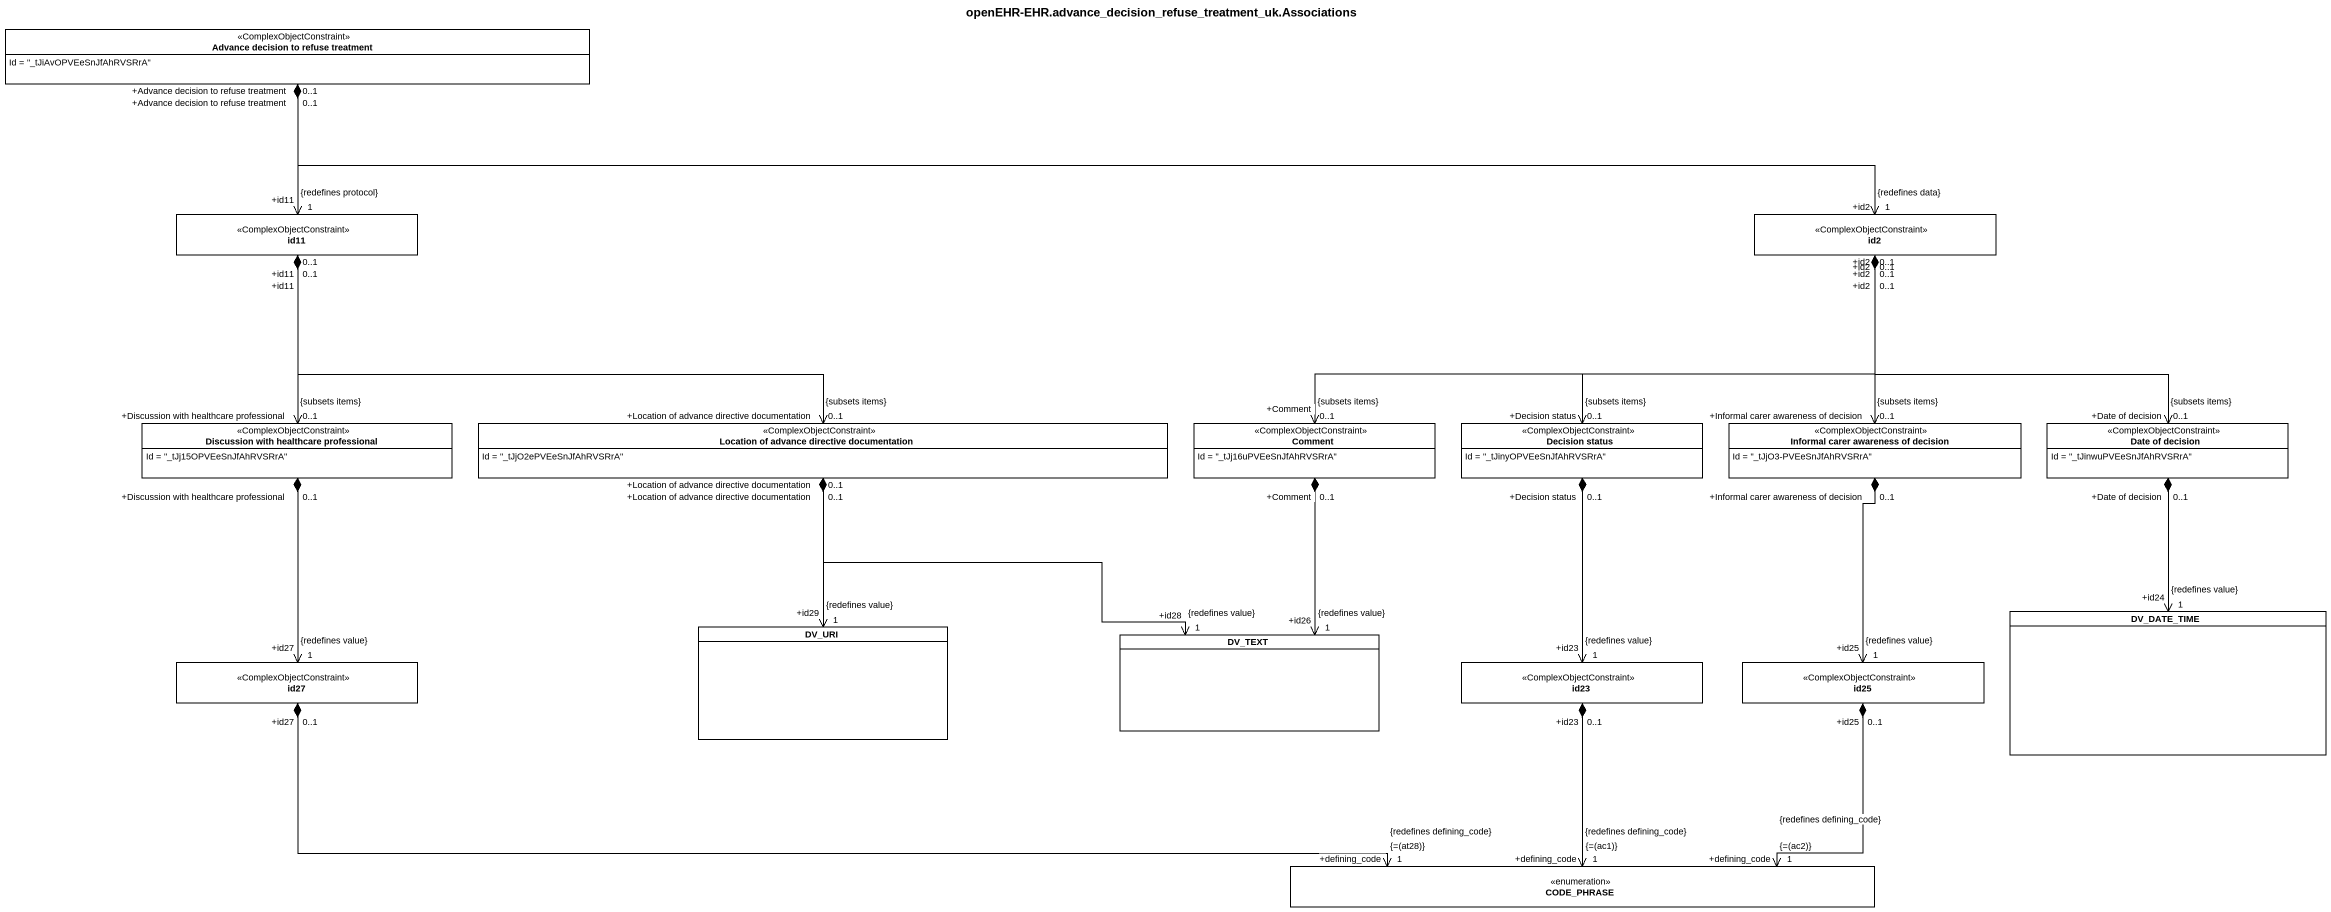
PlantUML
@startuml
title openEHR-EHR.advance_decision_refuse_treatment_uk.Associations
hide circle
hide empty members
class "Advance decision to refuse treatment" as Advance_decision_to_refuse <<ComplexObjectConstraint>> {
  Id = "_tJiAvOPVEeSnJfAhRVSRrA"
}
class id11 <<ComplexObjectConstraint>>
class id2 <<ComplexObjectConstraint>>
class "Discussion with healthcare professional" as Discussion_with_healthcare <<ComplexObjectConstraint>> {
  Id = "_tJj15OPVEeSnJfAhRVSRrA"
}
class "Location of advance directive documentation" as Location_of_advance <<ComplexObjectConstraint>> {
  Id = "_tJjO2ePVEeSnJfAhRVSRrA"
}
class Comment <<ComplexObjectConstraint>> {
  Id = "_tJj16uPVEeSnJfAhRVSRrA"
}
class "Decision status" as Decision_status <<ComplexObjectConstraint>> {
  Id = "_tJinyOPVEeSnJfAhRVSRrA"
}
class "Informal carer awareness of decision" as Informal_carer_awareness_of <<ComplexObjectConstraint>> {
  Id = "_tJjO3-PVEeSnJfAhRVSRrA"
}
class "Date of decision" as Date_of_decision <<ComplexObjectConstraint>> {
  Id = "_tJinwuPVEeSnJfAhRVSRrA"
}
class DV_DATE_TIME
class DV_URI
class DV_TEXT
class id27 <<ComplexObjectConstraint>>
class id23 <<ComplexObjectConstraint>>
class id25 <<ComplexObjectConstraint>>
enum CODE_PHRASE
Advance_decision_to_refuse "+Advance decision to refuse treatment\n0..1" *--> "+id11\n1\n{redefines protocol}" id11
Advance_decision_to_refuse "+Advance decision to refuse treatment\n0..1" *-right-> "+id2\n1\n{redefines data}" id2
id11 "+id11\n0..1" *--> "+Discussion with healthcare professional\n0..1\n{subsets items}" Discussion_with_healthcare
id11 "+id11\n0..1" *-right-> "+Location of advance directive documentation\n0..1\n{subsets items}" Location_of_advance
id2 "+id2\n0..1" *-left-> "+Comment\n0..1\n{subsets items}" Comment
id2 "+id2\n0..1" *--> "+Decision status\n0..1\n{subsets items}" Decision_status
id2 "+id2\n0..1" *--> "+Informal carer awareness of decision\n0..1\n{subsets items}" Informal_carer_awareness_of
id2 "+id2\n0..1" *--> "+Date of decision\n0..1\n{subsets items}" Date_of_decision
Discussion_with_healthcare "+Discussion with healthcare professional\n0..1" *--> "+id27\n1\n{redefines value}" id27
Location_of_advance "+Location of advance directive documentation\n0..1" *--> "+id29\n1\n{redefines value}" DV_URI
Location_of_advance "+Location of advance directive documentation\n0..1" *-right-> "+id28\n1\n{redefines value}" DV_TEXT
Comment "+Comment\n0..1" *--> "+id26\n1\n{redefines value}" DV_TEXT
Decision_status "+Decision status\n0..1" *--> "+id23\n1\n{redefines value}" id23
Informal_carer_awareness_of "+Informal carer awareness of decision\n0..1" *--> "+id25\n1\n{redefines value}" id25
Date_of_decision "+Date of decision\n0..1" *--> "+id24\n1\n{redefines value}" DV_DATE_TIME
id27 "+id27\n0..1" *-right-> "+defining_code\n1\n{=(at28)}\n{redefines defining_code}" CODE_PHRASE
id23 "+id23\n0..1" *--> "+defining_code\n1\n{=(ac1)}\n{redefines defining_code}" CODE_PHRASE
id25 "+id25\n0..1" *--> "+defining_code\n1\n{=(ac2)}\n{redefines defining_code}" CODE_PHRASE
@enduml
